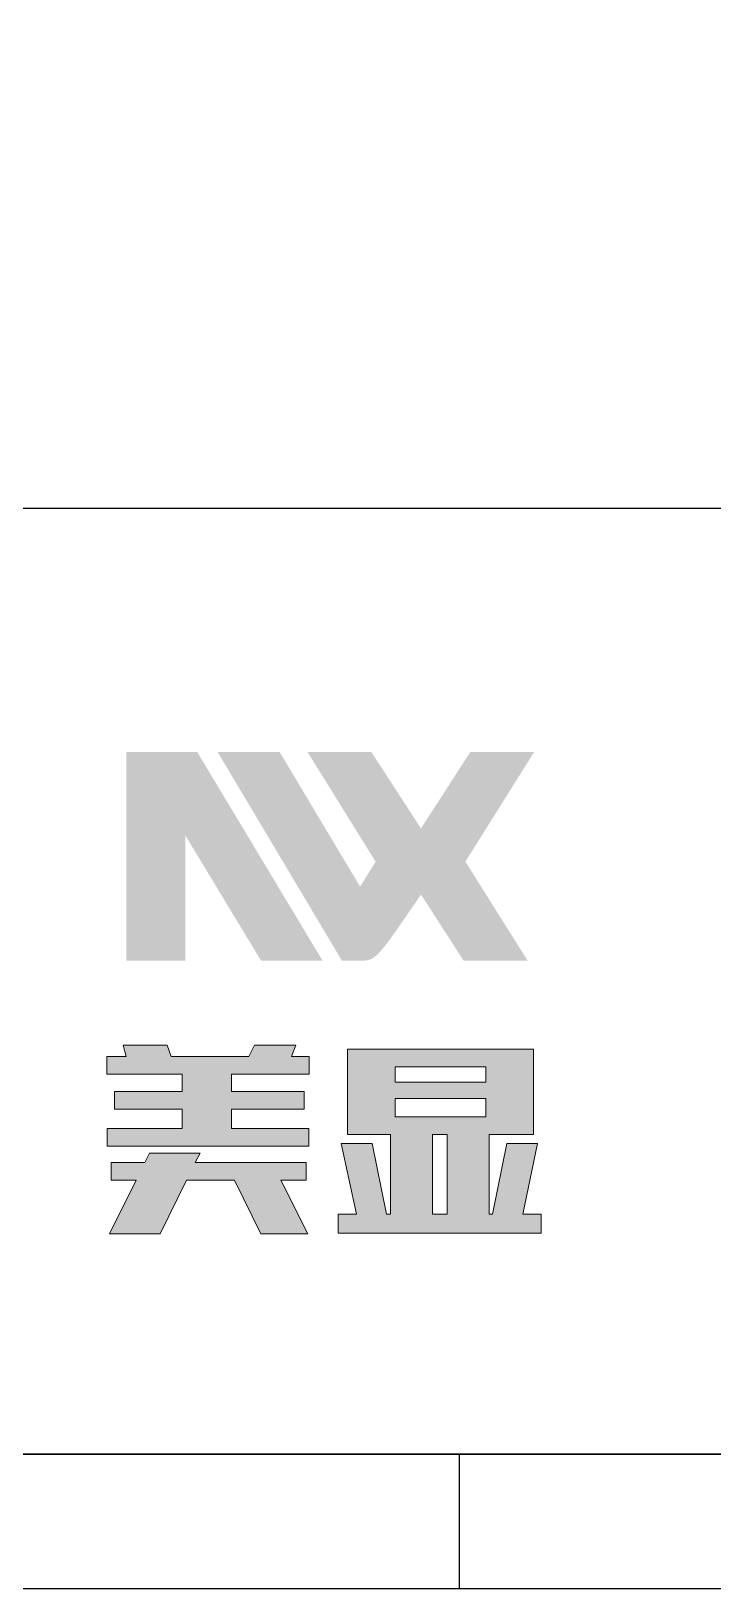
# Model space of a CAD drawing. Header units: millimetres. Extents: x 3150 to 3893, y 1403 to 2132.
# Drawn here: x 3439.1 to 3465.6, y 1490 to 1550.5 of the extents above; entities that cross this region are included whole.
import ezdxf

# ---------------------------------------------------------------- set-up
doc = ezdxf.new("R2010")
doc.units = ezdxf.units.MM
doc.layers.add('_U+56FE_U+5C42 1', color=7, linetype='Continuous')
doc.layers.add('图框', color=7, linetype='Continuous', lineweight=15)

# ---------------------------------------------------------------- blocks, each defined once
blk = doc.blocks.new('block 3')
at = {"layer": '_U+56FE_U+5C42 1', "true_color": 0x4c4c4c}
h = blk.add_hatch(color=251, dxfattribs=at)
h.dxf.hatch_style = 2
h.paths.add_polyline_path([(823.91, -227.85), (823.91, -234.58), (852.41, -234.58), (852.41, -241.48), (823.91, -241.48), (823.91, -249.07), (854.17, -249.07), (854.17, -255.97), (775.32, -255.97), (775.32, -249.07), (804.63, -249.07), (804.63, -241.48), (778.14, -241.48), (778.14, -234.58), (804.63, -234.58), (804.63, -227.85), (775.19, -227.85), (775.19, -220.94), (782.77, -220.94), (781.54, -216.45), (798.73, -216.45), (800.29, -220.94), (830.79, -220.94), (832.92, -216.45), (849.17, -216.45), (847.37, -220.94), (854.29, -220.94), (854.29, -227.85)])
h.paths.add_polyline_path([(843.24, -269.27), (853.76, -290.28), (835.46, -290.28), (825.06, -269.27), (806.39, -269.27), (795.99, -290.28), (776.17, -290.28), (786.61, -269.27), (776.87, -269.27), (776.87, -262.37), (790.05, -262.37), (791.9, -258.68), (811.63, -258.68), (809.79, -262.37), (853.1, -262.37), (853.1, -269.27)])
h = blk.add_hatch(color=251, dxfattribs=at)
h.dxf.hatch_style = 2
h.paths.add_polyline_path([(924.78, -251.44), (924.78, -282.57), (926.09, -282.57), (931.7, -254.95), (943.66, -254.95), (937.97, -282.57), (945.09, -282.57), (945.09, -290.02), (865.71, -290.02), (865.71, -282.57), (872.83, -282.57), (866.89, -254.95), (879.01, -254.95), (884.62, -282.57), (886.14, -282.57), (886.14, -251.44), (869.31, -251.44), (869.31, -218.02), (942.06, -218.02), (942.06, -251.44)])
h.paths.add_polyline_path([(923.39, -224.92), (888.02, -224.92), (888.02, -230.98), (923.39, -230.98)])
h.paths.add_polyline_path([(923.39, -244.53), (923.39, -237.29), (888.02, -237.29), (888.02, -244.53)])
h.paths.add_polyline_path([(908.33, -251.44), (902.59, -251.44), (902.59, -282.57), (908.33, -282.57)])
at = {"layer": '_U+56FE_U+5C42 1', "lineweight": 0}
for points in [[(823.91, -227.85), (823.91, -234.58), (852.41, -234.58), (852.41, -241.48), (823.91, -241.48), (823.91, -249.07), (854.17, -249.07), (854.17, -255.97), (775.32, -255.97), (775.32, -249.07), (804.63, -249.07), (804.63, -241.48), (778.14, -241.48), (778.14, -234.58), (804.63, -234.58), (804.63, -227.85), (775.19, -227.85), (775.19, -220.94), (782.77, -220.94), (781.54, -216.45), (798.73, -216.45), (800.29, -220.94), (830.79, -220.94), (832.92, -216.45), (849.17, -216.45), (847.37, -220.94), (854.29, -220.94), (854.29, -227.85), (823.91, -227.85)], [(924.78, -251.44), (924.78, -282.57), (926.09, -282.57), (931.7, -254.95), (943.66, -254.95), (937.97, -282.57), (945.09, -282.57), (945.09, -290.02), (865.71, -290.02), (865.71, -282.57), (872.83, -282.57), (866.89, -254.95), (879.01, -254.95), (884.62, -282.57), (886.14, -282.57), (886.14, -251.44), (869.31, -251.44), (869.31, -218.02), (942.06, -218.02), (942.06, -251.44), (924.78, -251.44)], [(923.39, -224.92), (888.02, -224.92), (888.02, -230.98), (923.39, -230.98), (923.39, -224.92)], [(923.39, -244.53), (923.39, -237.29), (888.02, -237.29), (888.02, -244.53), (923.39, -244.53)], [(908.33, -251.44), (902.59, -251.44), (902.59, -282.57), (908.33, -282.57), (908.33, -251.44)], [(843.24, -269.27), (853.76, -290.28), (835.46, -290.28), (825.06, -269.27), (806.39, -269.27), (795.99, -290.28), (776.17, -290.28), (786.61, -269.27), (776.87, -269.27), (776.87, -262.37), (790.05, -262.37), (791.9, -258.68), (811.63, -258.68), (809.79, -262.37), (853.1, -262.37), (853.1, -269.27), (843.24, -269.27)]]:
    blk.add_lwpolyline(points, dxfattribs=at)

msp = doc.modelspace()

# ---------------------------------------------------------------- hatches: boundary and pattern name
at = {"layer": '_U+56FE_U+5C42 1', "true_color": 0xfe0201}
h = msp.add_hatch(color=1, dxfattribs=at)
h.dxf.hatch_style = 2
h.paths.add_polyline_path([(3442.8443, 1522.4914), (3442.8443, 1514.3896), (3445.1272, 1514.3896), (3445.1272, 1519.2655), (3448.0731, 1514.3896), (3450.4637, 1514.3896), (3445.5987, 1522.4914)])
at = {"layer": '_U+56FE_U+5C42 1', "true_color": 0x006ca1}
h = msp.add_hatch(color=144, dxfattribs=at)
h.dxf.hatch_style = 2
edge = h.paths.add_edge_path()
edge.add_spline(control_points=[(3451.916, 1514.3896), (3451.916, 1514.3896), (3451.916, 1514.3896), (3452.5354, 1514.3896), (3452.5354, 1514.3896), (3454.2873, 1516.9577), (3454.2873, 1516.9577), (3454.2873, 1516.9577), (3454.7424, 1516.2513), (3454.7424, 1516.2513), (3454.7424, 1516.2513), (3455.9421, 1514.3896), (3455.9421, 1514.3896), (3455.9421, 1514.3896), (3456.8553, 1514.3896), (3456.8553, 1514.3896), (3456.8553, 1514.3896), (3458.4298, 1514.3896), (3458.4298, 1514.3896), (3458.4298, 1514.3896), (3456.0119, 1518.2357), (3456.0119, 1518.2357), (3456.0119, 1518.2357), (3458.6795, 1522.4914), (3458.6795, 1522.4914), (3458.6795, 1522.4914), (3457.1113, 1522.4914), (3457.1113, 1522.4914), (3457.1113, 1522.4914), (3456.198, 1522.4914), (3456.198, 1522.4914), (3456.198, 1522.4914), (3454.7424, 1520.2323), (3454.7424, 1520.2323), (3454.7424, 1520.2323), (3454.2873, 1519.526), (3454.2873, 1519.526), (3454.2873, 1519.526), (3452.3641, 1522.4914), (3452.3641, 1522.4914), (3452.3641, 1522.4914), (3450.7958, 1522.4914), (3450.7958, 1522.4914), (3450.7958, 1522.4914), (3449.8826, 1522.4914), (3449.8826, 1522.4914), (3449.8826, 1522.4914), (3452.5254, 1518.2357), (3452.5254, 1518.2357), (3452.5254, 1518.2357), (3451.9216, 1517.2661), (3451.9216, 1517.2661), (3451.9216, 1517.2661), (3448.8005, 1522.4914), (3448.8005, 1522.4914), (3448.8005, 1522.4914), (3446.3913, 1522.4914), (3446.3913, 1522.4914), (3446.3913, 1522.4914), (3451.131, 1514.5305), (3451.131, 1514.5305), (3451.131, 1514.5305), (3451.2149, 1514.3896), (3451.2149, 1514.3896), (3453.4342, 1514.3896), (3451.916, 1514.3896)], knot_values=[0, 0, 0, 0, 0.00005, 0.0001, 1, 1, 1, 2, 2, 2, 3, 3, 3, 4, 4, 4, 5, 5, 5, 6, 6, 6, 7, 7, 7, 8, 8, 8, 9, 9, 9, 10, 10, 10, 11, 11, 11, 12, 12, 12, 13, 13, 13, 14, 14, 14, 15, 15, 15, 16, 16, 16, 17, 17, 17, 18, 18, 18, 19, 19, 19, 20, 20, 20, 21, 21, 21, 21], degree=3, periodic=0)

# ---------------------------------------------------------------- linework, layer by layer
msp.add_lwpolyline([(3466.3059, 1531.9576), (3434.2744, 1531.9576), (3434.2744, 1495.2052), (3466.3059, 1495.2052)], close=True)
at = {"layer": '图框', "lineweight": -3}
for points in [[(3564.5407, 1695.633), (3564.5407, 1489.9779), (3300.2958, 1489.9779), (3300.2958, 1695.633)], [(3306.0459, 1690.4057), (3558.7906, 1690.4057), (3558.7906, 1495.2052), (3306.0459, 1495.2052)]]:
    msp.add_lwpolyline(points, close=True, dxfattribs=at)
msp.add_lwpolyline([(3455.765, 1495.2052), (3455.765, 1489.9779)], dxfattribs=at)

# ---------------------------------------------------------------- block references
at = {"layer": '_U+56FE_U+5C42 1', "xscale": 0.09928951786946232, "yscale": 0.09928951786946232, "zscale": 0.09928951786946232}
msp.add_blockref('block 3', (3365.1176, 1532.5951, 0), dxfattribs=at)

doc.saveas('drawing.dxf')
